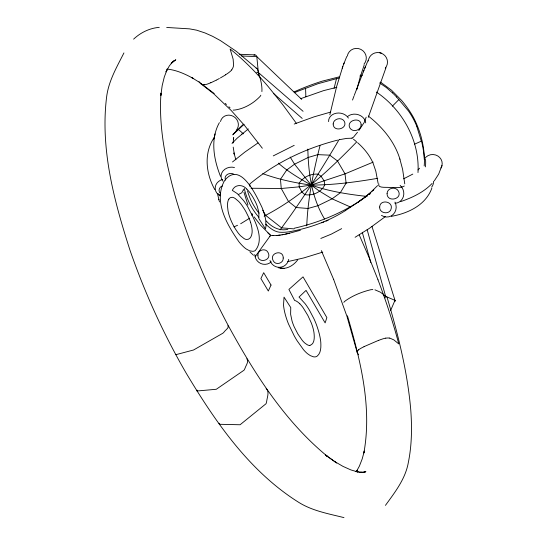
<?xml version="1.0" encoding="UTF-8"?>
<svg xmlns="http://www.w3.org/2000/svg" width="547" height="547" viewBox="0 0 547 547"><rect width="100%" height="100%" fill="white"/><g stroke="black" fill="none" stroke-linecap="round" stroke-linejoin="round"><path stroke-width="0.82" d="M233.09 142.958L233.685 137.584L233.35 139.273M306.764 225.774C307.804 198.582 313.424 171.908 320.029 145.605M261.904 91.581C262.369 84.053 259.716 76.792 257.616 69.674M252.365 214.28L252.358 214.315A17.723 3.761 -30.6 0 1 252.215 214.814L251.9 215.45M417.99 172.551C419.905 140.846 402.407 109.55 376.315 92.019M366.175 117.154L364.275 122.343L359.591 129.434M219.381 122.631C210.062 139.307 213.768 159.444 220.503 176.319M214.739 135.567L215.053 133.878M243.299 190.035L241.726 192.817L238.321 194.541M329.841 114.767L336.685 86.371L342.819 66.508M334.067 88.409L336.487 78.659L339.106 77.975M356.76 89.776L360.179 77.059L364.22 64.915M434.263 180.913L438.646 174.131L441.99 165.474M213.508 139.417L213.774 138.576A9.224 8.561 37.7 0 1 214.547 137.044C203.505 152.668 205.822 173.666 214.821 189.638M368.288 117.359L385.977 67.719M343.502 64.642L346.757 56.505M342.217 68.177L344.111 62.967M352.528 100.053L353.95 96.197M385.033 297.924L385.621 296.337L367.146 229.672M354.23 95.431L363.919 70.31M441.395 167.218L441.737 166.363M363.29 71.862L368.069 60.402M364.712 68.375L365.348 66.809M390.654 310.409L394.975 300.365L371.96 226.362M431.911 187.97C425.922 205.022 408.014 213.48 391.303 216.338M123.93 52.922C116.839 66.994 108.614 80.942 106.631 96.867C100.115 149.153 114.22 201.446 130.186 250.806C144.955 293.288 163.676 334.415 186.281 373.314C215.73 422.421 249.685 471.699 299.018 502.536C312.672 510.987 328.651 513.749 343.974 517.619M356.391 471.576L359.413 466.071L362.182 458.974L364.336 451.056L363.851 452.998C372.275 406.859 360.384 359.94 347.441 315.797M255.695 255.969L255.552 256.823M255.757 255.866L270.218 235.846M339.29 139.307C321.267 169.591 302.628 199.552 281.575 227.853L280.098 229.87M356.459 471.589L357.355 470.229L356.35 471.514M228.851 199.122L230.137 197.754L232.147 197.276A21.531 7.405 63.9 0 1 235.162 198.472L238.595 201.358A20.889 7.179 63.9 0 1 242.034 205.515L244.331 208.988A27.357 9.443 63.9 0 1 246.054 211.969L248.502 216.899A19.371 6.646 63.9 0 1 250.642 222.602M385.444 505.373C394.975 492.191 405.532 478.816 408.363 462.338C411.836 445.203 412.048 427.583 410.783 410.188C407.549 371.857 398.052 334.381 387.167 297.589M359.461 129.612L358.77 130.555M357.499 132.258L353.389 137.304L351.919 138.056M378.804 183.84C377.191 188.585 386.667 186.896 389.779 187.525C394.551 187.313 399.973 188.51 404.295 186.042M297.705 259.846C293.732 265.329 286.97 269.575 280.002 268.105M377.58 185.604L369.109 193.857L370.914 192.339M232.701 134.849L244.092 124.313M233.09 134.261L243.374 124.258M232.01 143.451L237.145 138.206L248.317 128.921M418.004 169.946L419.597 168.216M392.356 106.166L398.866 99.595L396.513 96.976M356.671 141.94C329.431 169.987 300.542 197.009 265.63 215.34L264.153 216.174M432.082 183.477C423.576 192.407 412.076 197.713 400.568 201.645M372.097 191.3L373.84 189.693L373.546 189.959M249.699 218.185L240.653 223.764M241.685 134.213L242.109 133.837M358.647 349.848L358.299 350.155A7.063 3.35 -13.5 0 0 357.225 351.933A8.581 4.068 -13.5 0 0 357.212 352.391L358.476 354.805M232.502 161.96L244.824 152.114L258.02 142.917M250.198 183.669C275.51 162.644 305.814 148.169 337.636 140.121M133.618 39.138C140.613 32.547 149.639 28.136 159.273 27.35M385.594 216.448L369.3 228.393L355.092 237.289M364.473 197.481L369.403 193.604L358.169 202.096L361.642 199.593M171.744 62.727L175.792 59.753L171.156 63.384L173.529 60.902L169.433 65.763L165.953 71.896L167.17 69.49L164.319 76.908L162.185 85.626L160.818 95.629L160.996 93.12C158.493 127.82 166.001 162.322 175.067 195.614C188.141 240.851 206.356 284.543 228.523 326.06C254.717 373.97 284.816 421.416 327.441 456.403L325.458 454.974L336.542 462.892L325.458 454.974M367.03 196.011C345.376 211.73 320.33 222.321 294.307 228.236M369.027 194.609L370.353 193.672M358.476 201.884L345.246 210.698L345.547 210.506C328.521 221.385 309.151 228.167 289.342 231.757A62.023 57.852 29.7 0 1 287.312 232.017L286.956 232.058A40.861 37.907 28 0 1 281.657 232.311C275.257 232.564 270.095 228.311 265.719 224.181M225.631 74.85L220.4 77.941M412.807 174.09L403.631 178.807M341.663 228.639L331.222 234.171L320.809 238.444M219.388 78.494L216.421 80.067M216.174 80.197L210.821 82.782M273.261 155.895L294.204 145.352M364.028 346.641L378.613 340.33M237.548 225.282L233.931 226.889M414.352 144.251L421.313 141.174L416.835 126.528M373.218 162.11L345.013 173.857L311.195 185.091L299.216 186.835L281.254 188.496L251.025 188.25M300.604 98.699L323.564 90.638L336.863 87.301M294.211 124.039L314.067 116.853L330.723 112.06M328.097 220.325L325.978 221.173M294.327 92.73A171.368 141.023 -51.4 0 1 297.103 91.54L317.992 83.712L336.487 78.659M352.268 138.206L346.784 138.377L339.646 139.642M222.335 186.001C219.032 186.862 217.747 191.525 220.66 193.604M323.851 221.993L321.711 222.786M363.502 472.403L365.888 471.548L363.475 472.259M322.785 252.105L303.995 257.876L287.729 261.623M300.371 230.301C290.635 232.701 280.926 236.338 270.635 235.367L260.427 225.022L254.102 216.817M363.55 472.423L365.191 472.04L359.762 472.41M285.65 234.068L289.445 233.207M339.099 76.895L322.176 81.161A182.978 119.834 -9.4 0 0 294.06 91.91M282.006 234.779L283.914 234.424M377.71 178.322C355.714 182.062 333.547 185.05 311.195 185.091C294.696 182.842 278.355 179.375 262.704 173.618M278.279 235.319L280.187 235.073M309.869 345.437C314.963 343.933 314.47 336.808 313.971 332.576A20.786 6.933 65.9 0 0 312.946 327.858A19.624 6.543 65.9 0 0 311.257 322.846L307.845 315.482L303.216 307.872A20.574 6.872 65.9 0 0 299.818 303.797M287.852 229.323C279.51 231.285 271.627 227.155 266.245 220.947M359.68 472.43L362.449 472.307L355.646 471.452L358.299 472.116L350.901 469.928L342.948 466.365L334.477 461.408M204.216 84.676L203.655 84.669A7.542 6.038 -55.8 0 1 200.845 83.705A9.162 7.337 -55.7 0 1 200.236 83.178L199.06 81.701M284.043 268.365L278.266 267.75M273.555 235.6L272.563 235.579L273.534 235.593M239.429 54.269L254.936 54.898M241.671 55.999L256.803 56.614L301.718 99.39M166.691 27.459L189.481 28.854L196.619 30.174L205.009 32.943L212.646 36.341L220.468 40.615L236.448 51.425L257.24 68.901A4.732 3.638 -49.8 0 1 257.391 69.148M360.35 75.171L362.333 75.308M256.666 72.375L258.362 72.512L303.086 111.308M294.019 228.872L281.575 227.853L265.63 215.34L262.704 210.212M359.844 76.006L361.061 76.142M167.013 69.093C176.319 69.961 184.995 73.948 193.112 78.365L191.347 77.346L199.087 82.112L214.226 93.537M367.037 196.428C348.118 194.363 329.219 191.402 311.195 185.091C299.722 178.595 288.255 171.861 278.32 163.129M251.907 213.713L252.338 213.973M374.948 289.835L380.336 292.146L386.852 297.062A4.479 1.949 -16.1 0 1 386.968 297.171M379.693 52.697L381.58 53.278M220.202 195.005L218.752 194.445M256.112 68.081L256.858 68.464M385.621 296.337L394.975 300.365M350.292 206.951L332.097 198.828L319.516 191.163L311.195 185.091L294.56 164.196L290.17 157.051M233.836 174.206C230.082 171.69 222.985 175.443 225.624 180.141M246.834 358.757C249.316 361.43 245.767 365.567 244.933 368.473A103.417 30.864 -33.1 0 1 244.365 369.642A3.617 1.128 -31.9 0 1 243.921 370.271L216.304 389.273L196.988 391.002A3.583 1.094 -32.5 0 1 197.043 390.551A106.405 33.764 -31.2 0 1 197.2 390.189M379.618 82.953L386.257 87.499L392.438 92.86M380.473 82.098L391.522 90.228L401.614 100.457A81.66 58.987 42.6 0 1 413.382 117.284A81.585 61.189 54.2 0 1 420.944 136.258C423.419 145.317 424.834 154.794 424.328 164.203A39.637 32.417 68.7 0 1 424.178 165.973M218.499 194.294L218.075 193.946M200.64 83.534L213.911 93.947L231.21 110.508L244.68 125.632L262.341 148.244M368.254 116.012C382.517 127.102 394.654 141.728 399.946 159.239M353.451 139.205L356.22 141.461M270.635 235.367L267.921 232.919M238.301 129.379L243.456 133.837M273.377 93.366L302.204 118.425M246.793 189.112C242.882 184.264 234.964 184.107 232.304 190.356L237.371 193.679L243.593 200.592A32.129 11.029 63.9 0 1 247.531 206.39C253.596 218.294 265.616 238.342 255.196 250.615A41.955 14.468 63.8 0 1 252.666 251.319L249.617 250.799L246.273 249.015A31.336 10.844 64 0 1 242.663 245.952A32.28 11.166 63.9 0 1 238.889 241.726C227.032 224.783 213.173 201.077 224.496 180.715C240.174 160.244 256.071 195.217 261.89 207.142A27.056 8.991 63.8 0 1 264.358 214.157A26.967 8.964 63.8 0 1 265.76 220.509L265.999 225.925L265.514 229.022L258.868 218.581L258.895 212.475L257.322 206.492A16.978 5.648 63.8 0 0 255.292 201.638L253.576 198.37A22.092 7.378 63.8 0 0 252.324 196.257A19.89 6.632 63.8 0 0 246.793 189.098M253.5 255.285L249.917 251.9M357.553 142.644C363.68 148.059 369.04 154.466 372.521 161.912M225.268 103.383L226.465 104.511M228.865 106.754L230.061 107.875M398.866 99.595L408.431 110.945A76.354 68.197 87.6 0 1 416.896 126.501M258.868 217.248C251.62 209.043 246.629 198.951 244.256 188.277M217.986 193.857L217.624 193.33M259.018 213.186C253.74 206.65 249.835 199.053 247.531 190.978M296.283 123.225L282.382 104.183L268.276 86.686A254.758 82.85 64.8 0 0 230.137 49.032L233.145 59.206L233.583 65.271A9.224 7.412 -54.6 0 1 233.412 66.221A7.685 6.174 -54.6 0 1 231.668 69.811M324.59 219.046C311.811 197.973 308.364 173.303 307.845 149.099M359.215 234.889L369.204 257.781L377.984 279.79M321.335 250.588L333.691 279.544M373.006 162.944L375.816 171.177L378.107 183.334M333.608 279.326L346.962 316.364L357.253 352.706M247.948 205.036L243.969 192.27M235.873 159.779L233.972 152.948L234.41 154.698L233.2 147.122M250.642 222.602L250.916 223.532A21.312 7.323 63.9 0 1 251.586 226.28A20.724 7.118 63.9 0 1 251.996 228.844C252.652 232.803 251.565 240.126 246.184 239.456A22.03 7.617 63.9 0 1 244.071 238.574L240.659 235.853A18.872 6.537 63.9 0 1 237.788 232.475L235.477 229.049A21.907 7.569 63.9 0 1 229.644 216.879A21.312 7.371 63.9 0 1 228.01 210.704L227.518 206.301A31.309 10.769 64 0 1 228.844 199.101M399.85 158.931L402.606 169.358L404.766 183.867M362.278 232.27L370.743 262.451M217.774 194.91L218.916 199.758M218.793 199.313L219.511 201.939M249.747 184.045L250.006 186.561M258.362 72.512L256.803 56.614A4.909 2.892 -71.5 0 0 253.917 55.172M305.582 88.211L305.855 96.751M220.133 195.86A10.181 8.991 -3.8 0 1 215.272 187.019A10.181 8.991 -3.8 0 1 222.615 179.437M222.971 181.166A10.161 8.69 -6.5 0 1 223.067 170.903A10.161 8.69 -6.5 0 1 234.485 167.512M220.475 121.537A9.306 8.684 39 0 1 233.412 116.374A9.306 8.684 39 0 1 236.154 130.371M288.734 259.367A9.962 9.716 78.9 0 1 269.965 260.447M271.278 261.828A10.01 9.798 62.7 0 1 254.752 254.499M400.103 185.358A10.407 9.75 63.4 0 1 403.426 196.455A10.407 9.75 63.4 0 1 394.948 203.313M440.964 168.018A9.463 8.964 6.3 0 0 435.617 154.979A9.463 8.964 6.3 0 0 424.458 159.006M394.961 202.123A10.29 9.641 73.6 0 1 393.225 214.417A10.29 9.641 73.6 0 1 381.457 215.354M433.511 181.269A9.408 8.861 8.3 0 1 431.733 186.971M328.603 121.625A10.496 8.526 6.8 0 1 336.33 113.202A10.496 8.526 6.8 0 1 348.398 118.063M347.283 56.143A9.627 9.422 30.2 0 1 360.774 49.346A9.627 9.422 30.2 0 1 364.015 64.149M347.495 116.573A10.584 8.868 11.1 0 1 358.647 114.822A10.584 8.868 11.1 0 1 365.724 122.904M368.309 61.045A9.634 9.443 20.8 0 1 381.539 53.291A9.634 9.443 20.8 0 1 385.273 68.143M219.156 423.241A3.549 1.6 -36.9 0 0 219.197 423.836L219.997 424.301L240.078 424.759L265.951 403.802A3.583 1.648 -35.9 0 0 266.286 403.03A102.419 45.073 -37.8 0 0 266.642 401.553C267.066 397.498 269.63 392.117 266.43 388.739A9.388 4.246 -35.8 0 0 266.102 388.582M372.842 289.602A8.089 3.576 -15.8 0 0 370.763 289.725C361.471 292.002 352.111 295.783 344.446 301.541A8.041 3.535 -15.4 0 0 343.865 302.382M175.99 354.415A3.603 0.54 -28.6 0 0 175.833 354.695L193.563 349.991L222.752 333.294A3.638 0.554 -28.3 0 0 223.299 332.836A104.005 15.227 -28.9 0 0 224.079 332.022C225.125 330.272 229.439 327.66 228.031 325.814A9.525 1.429 -28.3 0 0 227.798 325.821M260.83 95.226A8.485 6.591 -50.5 0 1 260.249 96.231C253.487 103.486 243.552 109.202 233.624 110.159A8.431 6.53 -51.4 0 1 233.166 110.063M258.328 72.553A4.656 2.653 -74.1 0 1 258.355 75.65M269.801 236.482A17.49 0.431 -56.1 0 1 270.156 236.01M243.36 189.522A17.75 7.07 -2.6 0 1 243.285 190.035M392.452 92.846A93.011 87.636 52.1 0 1 396.534 96.963M421.477 141.099A91.93 76.115 -66.2 0 1 424.294 159.546M425.525 159.245A36.642 31.405 -62.7 0 1 425.416 166.89M299.824 303.811A24.013 8.034 65.9 0 0 294.635 300.467L288.898 289.431L303.024 276.864L326.874 317.609L325.13 322.894L306.06 290.389L299.024 297.042L305.11 303.701A31.158 10.379 65.9 0 1 309.54 310.368L313.937 318.751A29.818 9.921 65.9 0 1 316.857 325.875L318.286 330.224A35.863 11.986 65.9 0 1 319.475 334.607L319.797 336.022A32.512 10.844 65.9 0 1 320.802 342.531C321.027 347.208 321.075 353.171 316.973 356.295A38.632 12.95 65.9 0 1 313.499 356.815L310.313 355.632L307.503 353.697A31.897 10.714 66 0 1 303.537 349.738L297.165 340.843A47.986 15.959 65.8 0 1 294.286 335.961L288.481 323.954A30.947 10.42 65.9 0 1 285.493 315.263A32.252 10.851 65.9 0 1 284.768 312.487A30.741 10.352 65.9 0 1 283.531 305.035L284.03 297.13L290.758 307.551L290.621 314.245L292.009 320.904A19.036 6.407 65.9 0 0 294.265 327.01L297.924 334.067L302.259 340.371A20.752 6.974 66 0 0 305.185 343.352L307.407 344.829A23.726 7.966 65.9 0 0 309.869 345.437M377.977 279.784A254.758 82.85 64.8 0 1 398.784 343.926L393.84 339.885L390.032 338.203A8.636 4.109 -14 0 0 389.286 338.073M210.786 82.652A23.453 18.687 -55.2 0 1 204.202 84.847M231.791 69.948A23.131 18.489 -54.5 0 1 225.59 74.713M358.524 349.813A21.866 10.29 -13.7 0 1 364.097 346.695M378.681 340.384A21.559 10.181 -14 0 1 385.758 338.087M385.779 338.183A7.186 3.426 -14 0 1 389.293 338.067M383.385 295.476A4.41 1.156 6.6 0 1 385.567 296.337M395.084 300.365A4.622 1.285 4.1 0 1 394.64 301.445M356.63 88.518A41.223 39.473 21.5 0 1 357.683 88.607M257.883 255.21C257.528 264.03 272.235 260.789 268.16 252.728C265.992 247.572 257.651 249.753 257.883 255.21M379.68 207.005C379.146 213.686 389.949 215.053 391.194 208.585C393.074 201.091 379.871 199.163 379.68 207.005M333.164 123.957C333.185 132.627 348.377 128.914 344.227 121.174C341.492 116.709 333.417 118.665 333.164 123.957M387.071 193.481C386.852 202.916 403.132 199.238 398.271 190.876C395.577 186.212 387.194 187.915 387.071 193.481M283.23 257.999C283.674 263.504 275.421 265.726 273.185 260.693C268.85 252.817 283.387 248.974 283.23 257.999M361.143 124.805C361.17 130.309 352.794 132.825 349.923 128.053C345.629 120.374 360.876 116.196 361.143 124.805M271.025 285.042L268.317 291.025L260.892 278.553L263.688 272.693L271.025 285.042M324.768 184.729C321.834 192.065 312.419 196.134 304.87 194.616L301.889 192.093L299.216 186.835L299.141 183.245C303.086 177.153 310.799 173.488 318.012 174.165L321.055 176.243L324.193 181.016L324.768 184.729M346.107 183.108L340.241 192.838L332.097 198.828L317.937 205.699L308.036 208.469L296.098 207.511L288.488 201.487L281.254 188.496L280.474 179.334L286.717 169.987L294.56 164.196L308.207 157.454L317.828 154.637L329.725 155.163L337.472 160.955L345.013 173.857L346.107 183.108M277.377 235.415L276.385 235.497L277.377 235.415"/></g></svg>
